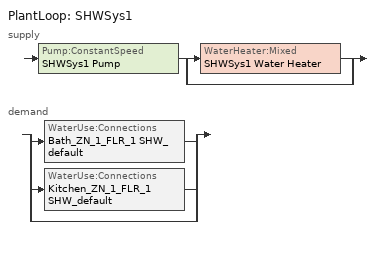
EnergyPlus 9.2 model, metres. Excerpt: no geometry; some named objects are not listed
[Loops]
PlantLoop 'SHWSys1'
 supply: Pump:ConstantSpeed 'SHWSys1 Pump' > split
  | WaterHeater:Mixed 'SHWSys1 Water Heater'
  | bypass
 demand: split
  | WaterUse:Connections 'Bath_ZN_1_FLR_1 SHW_default'
  | WaterUse:Connections 'Kitchen_ZN_1_FLR_1 SHW_default'
  | bypass
[Sizing:Plant]
SHWSys1: Loop Type=Heating; Design Loop Exit Temperature=60; Loop Design Temperature Difference=5
[Pump:ConstantSpeed]
SHWSys1 Pump: Design Flow Rate=autosize; Design Pump Head=29891; Design Power Consumption=AUTOSIZE; Motor Efficiency=0.3; Fraction of Motor Inefficiencies to Fluid Stream=0; Pump Control Type=Intermittent
[WaterHeater:Mixed]
SHWSys1 Water Heater: Tank Volume=0.75708; Setpoint Temperature Schedule=SHWSys1 Water Heater Setpoint Temperature Schedule Name; Deadband Temperature Difference=2; Maximum Temperature Limit=82.2222; Heater Control Type=Cycle; Heater Maximum Capacity=58614.21; Heater Fuel Type=NATURALGAS; Heater Thermal Efficiency=0.805127; Off Cycle Parasitic Fuel Consumption Rate=970.33; Off Cycle Parasitic Fuel Type=NATURALGAS; Off Cycle Parasitic Heat Fraction to Tank=0.8; On Cycle Parasitic Fuel Consumption Rate=970.33; On Cycle Parasitic Fuel Type=NATURALGAS; Ambient Temperature Indicator=zone; Ambient Temperature Zone=MECH_ZN_1_FLR_1; Off Cycle Loss Coefficient to Ambient Temperature=9.64329; On Cycle Loss Coefficient to Ambient Temperature=9.64329; Use Side Effectiveness=1; Source Side Effectiveness=1; Use Side Design Flow Rate=AUTOSIZE; Source Side Design Flow Rate=AUTOSIZE; Indirect Water Heating Recovery Time=1.5
[PlantLoop]
SHWSys1: Fluid Type=Water; Plant Equipment Operation Scheme=SHWSys1 Loop Operation Scheme List; Maximum Loop Temperature=60; Minimum Loop Temperature=10; Maximum Loop Flow Rate=AUTOSIZE; Minimum Loop Flow Rate=0; Plant Loop Volume=AUTOSIZE; Load Distribution Scheme=Optimal
[PlantEquipmentList]
SHWSys1 Equipment List: SHWSys1 Water Heater
[PlantEquipmentOperation:HeatingLoad]
SHWSys1 Operation Scheme: Load Range 1 Lower Limit=0; Load Range 1 Upper Limit=1000000000000000; Range 1 Equipment List=SHWSys1 Equipment List
[PlantEquipmentOperationSchemes]
SHWSys1 Loop Operation Scheme List: Control Scheme 1=SHWSys1 Operation Scheme; Control Scheme 1 Schedule=PlantOnSched
[EnergyManagementSystem:Program]
SET_mCl1_Pod_2_ZN_1_FLR_1_Light_EMS_Program: SET mCl1_Pod_2_ZN_1_FLR_1_LSr_IP=0.093*mCl1_Pod_2_ZN_1_FLR_1_LSr/mCl1_Pod_2_ZN_1_FLR_1_Area; IF (mCl1_Pod_2_ZN_1_FLR_1_OSr <= 0) && (mCl1_Pod_2_ZN_1_FLR_1_LSr_IP >= 0.02); SET mCl1_Pod_2_ZN_1_FLR_1_LAr = 0.02*mCl1_Pod_2_ZN_1_FLR_1_Area/0.09290304; ELSE; SET mCl1_Pod_2_ZN_1_FLR_1_LAr = NULL; ENDIF
SET_cPOD2_ZN_1_FLR_1_Light_EMS_Program: SET cPOD2_ZN_1_FLR_1_LSr_IP=0.093*cPOD2_ZN_1_FLR_1_LSr/cPOD2_ZN_1_FLR_1_Area; IF (cPOD2_ZN_1_FLR_1_OSr <= 0) && (cPOD2_ZN_1_FLR_1_LSr_IP >= 0.02); SET cPOD2_ZN_1_FLR_1_LAr = 0.02*cPOD2_ZN_1_FLR_1_Area/0.09290304; ELSE; SET cPOD2_ZN_1_FLR_1_LAr = NULL; ENDIF
SET_cCL2_Pod_2_ZN_1_FLR_1_Light_EMS_Program: SET cCL2_Pod_2_ZN_1_FLR_1_LSr_IP=0.093*cCL2_Pod_2_ZN_1_FLR_1_LSr/cCL2_Pod_2_ZN_1_FLR_1_Area; IF (cCL2_Pod_2_ZN_1_FLR_1_OSr <= 0) && (cCL2_Pod_2_ZN_1_FLR_1_LSr_IP >= 0.02); SET cCL2_Pod_2_ZN_1_FLR_1_LAr = 0.02*cCL2_Pod_2_ZN_1_FLR_1_Area/0.09290304; ELSE; SET cCL2_Pod_2_ZN_1_FLR_1_LAr = NULL; ENDIF
SET_mCl2_Pod_2_ZN_1_FLR_1_Light_EMS_Program: SET mCl2_Pod_2_ZN_1_FLR_1_LSr_IP=0.093*mCl2_Pod_2_ZN_1_FLR_1_LSr/mCl2_Pod_2_ZN_1_FLR_1_Area; IF (mCl2_Pod_2_ZN_1_FLR_1_OSr <= 0) && (mCl2_Pod_2_ZN_1_FLR_1_LSr_IP >= 0.02); SET mCl2_Pod_2_ZN_1_FLR_1_LAr = 0.02*mCl2_Pod_2_ZN_1_FLR_1_Area/0.09290304; ELSE; SET mCl2_Pod_2_ZN_1_FLR_1_LAr = NULL; ENDIF
SET_cCL1_Pod_3_ZN_1_FLR_1_Light_EMS_Program: SET cCL1_Pod_3_ZN_1_FLR_1_LSr_IP=0.093*cCL1_Pod_3_ZN_1_FLR_1_LSr/cCL1_Pod_3_ZN_1_FLR_1_Area; IF (cCL1_Pod_3_ZN_1_FLR_1_OSr <= 0) && (cCL1_Pod_3_ZN_1_FLR_1_LSr_IP >= 0.02); SET cCL1_Pod_3_ZN_1_FLR_1_LAr = 0.02*cCL1_Pod_3_ZN_1_FLR_1_Area/0.09290304; ELSE; SET cCL1_Pod_3_ZN_1_FLR_1_LAr = NULL; ENDIF
SET_mCl1_Pod_3_ZN_1_FLR_1_Light_EMS_Program: SET mCl1_Pod_3_ZN_1_FLR_1_LSr_IP=0.093*mCl1_Pod_3_ZN_1_FLR_1_LSr/mCl1_Pod_3_ZN_1_FLR_1_Area; IF (mCl1_Pod_3_ZN_1_FLR_1_OSr <= 0) && (mCl1_Pod_3_ZN_1_FLR_1_LSr_IP >= 0.02); SET mCl1_Pod_3_ZN_1_FLR_1_LAr = 0.02*mCl1_Pod_3_ZN_1_FLR_1_Area/0.09290304; ELSE; SET mCl1_Pod_3_ZN_1_FLR_1_LAr = NULL; ENDIF
SET_cPOD3_ZN_1_FLR_1_Light_EMS_Program: SET cPOD3_ZN_1_FLR_1_LSr_IP=0.093*cPOD3_ZN_1_FLR_1_LSr/cPOD3_ZN_1_FLR_1_Area; IF (cPOD3_ZN_1_FLR_1_OSr <= 0) && (cPOD3_ZN_1_FLR_1_LSr_IP >= 0.02); SET cPOD3_ZN_1_FLR_1_LAr = 0.02*cPOD3_ZN_1_FLR_1_Area/0.09290304; ELSE; SET cPOD3_ZN_1_FLR_1_LAr = NULL; ENDIF
SET_cCL2_Pod_3_ZN_1_FLR_1_Light_EMS_Program: SET cCL2_Pod_3_ZN_1_FLR_1_LSr_IP=0.093*cCL2_Pod_3_ZN_1_FLR_1_LSr/cCL2_Pod_3_ZN_1_FLR_1_Area; IF (cCL2_Pod_3_ZN_1_FLR_1_OSr <= 0) && (cCL2_Pod_3_ZN_1_FLR_1_LSr_IP >= 0.02); SET cCL2_Pod_3_ZN_1_FLR_1_LAr = 0.02*cCL2_Pod_3_ZN_1_FLR_1_Area/0.09290304; ELSE; SET cCL2_Pod_3_ZN_1_FLR_1_LAr = NULL; ENDIF
SET_mCl2_Pod_3_ZN_1_FLR_1_Light_EMS_Program: SET mCl2_Pod_3_ZN_1_FLR_1_LSr_IP=0.093*mCl2_Pod_3_ZN_1_FLR_1_LSr/mCl2_Pod_3_ZN_1_FLR_1_Area; IF (mCl2_Pod_3_ZN_1_FLR_1_OSr <= 0) && (mCl2_Pod_3_ZN_1_FLR_1_LSr_IP >= 0.02); SET mCl2_Pod_3_ZN_1_FLR_1_LAr = 0.02*mCl2_Pod_3_ZN_1_FLR_1_Area/0.09290304; ELSE; SET mCl2_Pod_3_ZN_1_FLR_1_LAr = NULL; ENDIF
SET_cPCLZN_1_FLR_1_Light_EMS_Program: SET cPCLZN_1_FLR_1_LSr_IP=0.093*cPCLZN_1_FLR_1_LSr/cPCLZN_1_FLR_1_Area; IF (cPCLZN_1_FLR_1_OSr <= 0) && (cPCLZN_1_FLR_1_LSr_IP >= 0.02); SET cPCLZN_1_FLR_1_LAr = 0.02*cPCLZN_1_FLR_1_Area/0.09290304; ELSE; SET cPCLZN_1_FLR_1_LAr = NULL; ENDIF
SET_Main_Corridor_ZN_1_FLR_1_Light_EMS_Program: SET Main_Corridor_ZN_1_FLR_1_LSr_IP=0.093*Main_Corridor_ZN_1_FLR_1_LSr/Main_Corridor_ZN_1_FLR_1_Area; IF (Main_Corridor_ZN_1_FLR_1_OSr <= 0) && (Main_Corridor_ZN_1_FLR_1_LSr_IP >= 0.02); SET Main_Corridor_ZN_1_FLR_1_LAr = 0.02*Main_Corridor_ZN_1_FLR_1_Area/0.09290304; ELSE; SET Main_Corridor_ZN_1_FLR_1_LAr = NULL; ENDIF
SET_Lobby_ZN_1_FLR_1_Light_EMS_Program: SET Lobby_ZN_1_FLR_1_LSr_IP=0.093*Lobby_ZN_1_FLR_1_LSr/Lobby_ZN_1_FLR_1_Area; IF (Lobby_ZN_1_FLR_1_OSr <= 0) && (Lobby_ZN_1_FLR_1_LSr_IP >= 0.02); SET Lobby_ZN_1_FLR_1_LAr = 0.02*Lobby_ZN_1_FLR_1_Area/0.09290304; ELSE; SET Lobby_ZN_1_FLR_1_LAr = NULL; ENDIF
SET_Mech_ZN_1_FLR_1_Light_EMS_Program: SET Mech_ZN_1_FLR_1_LSr_IP=0.093*Mech_ZN_1_FLR_1_LSr/Mech_ZN_1_FLR_1_Area; IF (Mech_ZN_1_FLR_1_OSr <= 0) && (Mech_ZN_1_FLR_1_LSr_IP >= 0.02); SET Mech_ZN_1_FLR_1_LAr = 0.02*Mech_ZN_1_FLR_1_Area/0.09290304; ELSE; SET Mech_ZN_1_FLR_1_LAr = NULL; ENDIF
SET_Bath_ZN_1_FLR_1_Light_EMS_Program: SET Bath_ZN_1_FLR_1_LSr_IP=0.093*Bath_ZN_1_FLR_1_LSr/Bath_ZN_1_FLR_1_Area; IF (Bath_ZN_1_FLR_1_OSr <= 0) && (Bath_ZN_1_FLR_1_LSr_IP >= 0.02); SET Bath_ZN_1_FLR_1_LAr = 0.02*Bath_ZN_1_FLR_1_Area/0.09290304; ELSE; SET Bath_ZN_1_FLR_1_LAr = NULL; ENDIF
SET_Offices_ZN_1_FLR_1_Light_EMS_Program: SET Offices_ZN_1_FLR_1_LSr_IP=0.093*Offices_ZN_1_FLR_1_LSr/Offices_ZN_1_FLR_1_Area; IF (Offices_ZN_1_FLR_1_OSr <= 0) && (Offices_ZN_1_FLR_1_LSr_IP >= 0.02); IF (ActualOccupancy <= 0); SET Offices_ZN_1_FLR_1_LAr = 0.02*Offices_ZN_1_FLR_1_Area/0.09290304; ELSE; SET Offices_ZN_1_FLR_1_LAr = NULL; ENDIF; ELSE; SET Offices_ZN_1_FLR_1_LAr = NULL; ENDIF
SET_Gym_ZN_1_FLR_1_Light_EMS_Program: SET Gym_ZN_1_FLR_1_LSr_IP=0.093*Gym_ZN_1_FLR_1_LSr/Gym_ZN_1_FLR_1_Area; IF (Gym_ZN_1_FLR_1_OSr <= 0) && (Gym_ZN_1_FLR_1_LSr_IP >= 0.02); SET Gym_ZN_1_FLR_1_LAr = 0.02*Gym_ZN_1_FLR_1_Area/0.09290304; ELSE; SET Gym_ZN_1_FLR_1_LAr = NULL; ENDIF
SET_Kitchen_ZN_1_FLR_1_Light_EMS_Program: SET Kitchen_ZN_1_FLR_1_LSr_IP=0.093*Kitchen_ZN_1_FLR_1_LSr/Kitchen_ZN_1_FLR_1_Area; IF (Kitchen_ZN_1_FLR_1_OSr <= 0) && (Kitchen_ZN_1_FLR_1_LSr_IP >= 0.02); SET Kitchen_ZN_1_FLR_1_LAr = 0.02*Kitchen_ZN_1_FLR_1_Area/0.09290304; ELSE; SET Kitchen_ZN_1_FLR_1_LAr = NULL; ENDIF
SET_Cafeteria_ZN_1_FLR_1_Light_EMS_Program: SET Cafeteria_ZN_1_FLR_1_LSr_IP=0.093*Cafeteria_ZN_1_FLR_1_LSr/Cafeteria_ZN_1_FLR_1_Area; IF (Cafeteria_ZN_1_FLR_1_OSr <= 0) && (Cafeteria_ZN_1_FLR_1_LSr_IP >= 0.02); SET Cafeteria_ZN_1_FLR_1_LAr = 0.02*Cafeteria_ZN_1_FLR_1_Area/0.09290304; ELSE; SET Cafeteria_ZN_1_FLR_1_LAr = NULL; ENDIF
SET_LMC_ZN_1_FLR_1_Light_EMS_Program: SET LMC_ZN_1_FLR_1_LSr_IP=0.093*LMC_ZN_1_FLR_1_LSr/LMC_ZN_1_FLR_1_Area; IF (LMC_ZN_1_FLR_1_OSr <= 0) && (LMC_ZN_1_FLR_1_LSr_IP >= 0.02); SET LMC_ZN_1_FLR_1_LAr = 0.02*LMC_ZN_1_FLR_1_Area/0.09290304; ELSE; SET LMC_ZN_1_FLR_1_LAr = NULL; ENDIF
[EnergyManagementSystem:GlobalVariable]
Wired_LTG
BoilerType; CapRated; EtRated; PLRx; Ecx; SkinLossRate
[EnergyManagementSystem:OutputVariable]
Wired_LTG: EMS Variable=Wired_LTG; Type of Data in Variable=Summed; Update Frequency=ZoneTimeStep
[SetpointManager:Scheduled]
SHWSys1 Loop Setpoint Manager: Control Variable=Temperature; Schedule=SHWSys1-Loop-Temp-Schedule; Setpoint Node or NodeList=SHWSys1 Supply Outlet Node
[ElectricLoadCenter:Transformer]
Transformer 1: Availability Schedule=Always_On; Transformer Usage=PowerInFromGrid; Rated Capacity=112500; Phase=3; Conductor Material=Aluminum; Full Load Temperature Rise=150; Fraction of Eddy Current Losses=0.1; Performance Input Method=NominalEfficiency; Nameplate Efficiency=0.987; Per Unit Load for Nameplate Efficiency=0.35; Reference Temperature for Nameplate Efficiency=75; Consider Transformer Loss for Utility Cost=Yes; Meter 1=Wired_LTG_Electricity; Meter 2=InteriorEquipment:Electricity
[WaterUse:Equipment] EndUse Subcategory=WaterUse; Flow Rate Fraction Schedule=BLDG_SWH_SCH
Name | Peak Flow Rate | Target Temperature Schedule | Hot Water Supply Temperature Schedule | Zone | Sensible Fraction Schedule | Latent Fraction Schedule
Bath_ZN_1_FLR_1 SHW_default | 2.63889e-07 | Bath_ZN_1_FLR_1 SHW_default Temp Sched | Bath_ZN_1_FLR_1 SHW_default Hot Supply Temp Sched | Bath_ZN_1_FLR_1 | Bath_ZN_1_FLR_1 SHW_default Sensible fract sched | Bath_ZN_1_FLR_1 SHW_default Latent fract sched
Kitchen_ZN_1_FLR_1 SHW_default | 0.00010515 | Kitchen_ZN_1_FLR_1 SHW_default Temp Sched | Kitchen_ZN_1_FLR_1 SHW_default Hot Supply Temp Sched | Kitchen_ZN_1_FLR_1 | Kitchen_ZN_1_FLR_1 SHW_default Sensible fract sched | Kitchen_ZN_1_FLR_1 SHW_default Latent fract sched
[WaterUse:Connections]
Name | Water Use Equipment 1
Bath_ZN_1_FLR_1 SHW_default | Bath_ZN_1_FLR_1 SHW_default
Kitchen_ZN_1_FLR_1 SHW_default | Kitchen_ZN_1_FLR_1 SHW_default
[Schedule:Compact]
BLDG_SWH_SCH: Through: 6/15, For: SummerDesignDay, Until: 07:00, 0.05, Until: 08:00, 0.1, Until: 09:00, 0.34, Until: 10:00, 0.6, Until: 11:00, 0.63, Until: 12:00, 0.72, Until: 13:00, 0.79, Until: 14:00, 0.83, Until: 15:00, 0.61, Until: 16:00, 0.65, Until: 18:00, 0.1, Until: 19:00, 0.19, Until: 20:00, 0.25, Until: 22:00, 0.22, Until: 23:00, 0.12, Until: 24:00, 0.09, For: Weekdays, Until: 07:00, 0, Until: 08:00, 0, Until: 09:00, 0.34, Until: 10:00, 0.6, Until: 11:00, 0.63, Until: 12:00, 0.72, Until: 13:00, 0.79, Until: 14:00, 0.83, Until: 15:00, 0.61, Until: 16:00, 0.65, Until: 18:00, 0.1, Until: 19:00, 0.19, Until: 20:00, 0.25, Until: 22:00, 0, Until: 23:00, 0, Until: 24:00, 0, For: WinterDesignDay, Until: 09:00, 0.03, Until: 13:00, 0.05, Until: 24:00, 0.03, For: Saturday, Until: 09:00, 0, Until: 13:00, 0, Until: 24:00, 0, For: Sunday Holidays AllOtherDays, Until: 08:00, 0, Until: 14:00, 0, Until: 24:00, 0, Through: 9/15, For: SummerDesignDay, Until: 07:00, 0.05, Until: 18:00, 0.1, Until: 19:00, 0.19, Until: 20:00, 0.25, Until: 22:00, 0.22, Until: 23:00, 0.12, Until: 24:00, 0.09, For: Weekdays, Until: 08:00, 0, Until: 18:00, 0.1, Until: 19:00, 0.19, Until: 20:00, 0.25, Until: 22:00, 0, Until: 23:00, 0, Until: 24:00, 0, For: WinterDesignDay, Until: 09:00, 0.03, Until: 13:00, 0.05, Until: 24:00, 0.03, For: Saturday, Until: 09:00, 0, Until: 13:00, 0, Until: 24:00, 0, For: Sunday Holidays AllOtherDays, Until: 08:00, 0, Until: 14:00, 0, Until: 24:00, 0, Through: 12/31, For: SummerDesignDay, Until: 07:00, 0.05, Until: 08:00, 0.1, Until: 09:00, 0.34, Until: 10:00, 0.6, Until: 11:00, 0.63, Until: 12:00, 0.72, Until: 13:00, 0.79, Until: 14:00, 0.83, Until: 15:00, 0.61, Until: 16:00, 0.65, Until: 18:00, 0.1, Until: 19:00, 0.19, Until: 20:00, 0.25, Until: 22:00, 0.22, Until: 23:00, 0.12, Until: 24:00, 0.09, For: Weekdays, Until: 07:00, 0, Until: 08:00, 0, Until: 09:00, 0.34, Until: 10:00, 0.6, Until: 11:00, 0.63, Until: 12:00, 0.72, Until: 13:00, 0.79, Until: 14:00, 0.83, Until: 15:00, 0.61, Until: 16:00, 0.65, Until: 18:00, 0.1, Until: 19:00, 0.19, Until: 20:00, 0.25, Until: 22:00, 0, Until: 23:00, 0, Until: 24:00, 0, For: WinterDesignDay, Until: 09:00, 0.03, Until: 13:00, 0.05, Until: 24:00, 0.03, For: Saturday, Until: 09:00, 0, Until: 13:00, 0, Until: 24:00, 0, For: Sunday Holidays AllOtherDays, Until: 08:00, 0, Until: 14:00, 0, Until: 24:00, 0
ALWAYS_ON; PlantOnSched: Through: 12/31, For: AllDays, Until: 24:00, 1
Bath_ZN_1_FLR_1 SHW_default Latent fract sched; Kitchen_ZN_1_FLR_1 SHW_default Latent fract sched: Through: 12/31, For: AllDays, Until: 24:00, 0.05
Bath_ZN_1_FLR_1 SHW_default Sensible fract sched; Kitchen_ZN_1_FLR_1 SHW_default Sensible fract sched: Through: 12/31, For: AllDays, Until: 24:00, 0.2
Bath_ZN_1_FLR_1 SHW_default Temp Sched; Kitchen_ZN_1_FLR_1 SHW_default Temp Sched; SHWSys1-Loop-Temp-Schedule; SHWSys1 Water Heater Setpoint Temperature Schedule Name: Through: 12/31, For: AllDays, Until: 24:00, 60
Bath_ZN_1_FLR_1 SHW_default Hot Supply Temp Sched; Kitchen_ZN_1_FLR_1 SHW_default Hot Supply Temp Sched: Through: 12/31, For: AllDays, Until: 24:00, 55
